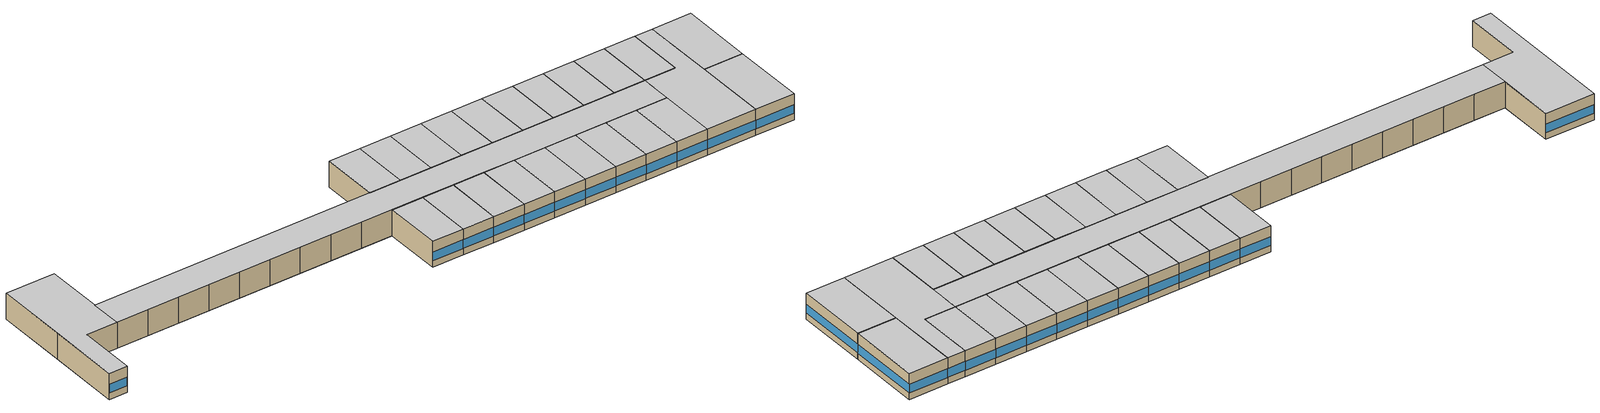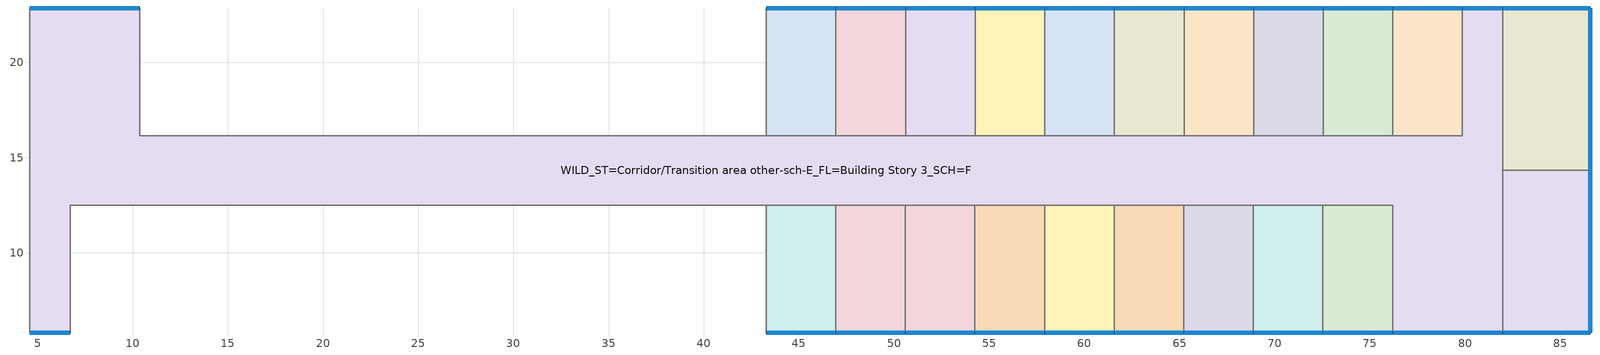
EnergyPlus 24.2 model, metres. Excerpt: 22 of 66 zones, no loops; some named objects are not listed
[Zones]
DU_BT=Space Function_ST=Guest room_FL=Building Story 3_SCHF 1
 floor adiabatic (BTAP-Int-Wall): 54.25,12.5 54.25,5.79 50.59,5.79 50.59,12.5 z7.01
 wall outside (BTAP-Ext-Wall-Mass:U-0.29): 50.59,5.79 54.25,5.79 z7.01:10.06
 wall to DU_BT=Space Function_ST=Guest room_FL=Building Story 3_SCHF 4 (BTAP-Int-Wall): 54.25,5.79 54.25,12.5 z7.01:10.06
 wall to WILD_ST=Corridor/Transition area other-sch-E_FL=Building Story 3_SCH=F (BTAP-Int-Wall): 54.25,12.5 50.59,12.5 z7.01:10.06
 wall to DU_BT=Space Function_ST=Guest room_FL=Building Story 3_SCHF 8 (BTAP-Int-Wall): 50.59,12.5 50.59,5.79 z7.01:10.06
 window (BTAP-Ext-FixedWindow:U=0.280 SHGC=0.600): 50.62,5.79 54.22,5.79 z7.77:8.8
 ceiling adiabatic (BTAP-Int-Wall): 54.25,5.79 54.25,12.5 50.59,12.5 50.59,5.79 z10.06
DU_BT=Space Function_ST=Guest room_FL=Building Story 3_SCHF 11
 floor adiabatic (BTAP-Int-Wall): 86.56,14.33 86.56,5.79 81.99,5.79 81.99,14.33 z7.01
 wall outside (BTAP-Ext-Wall-Mass:U-0.29): 81.99,5.79 86.56,5.79 86.56,14.33 z7.01:10.06
 wall to DU_BT=Space Function_ST=Guest room_FL=Building Story 3_SCHF 17 (BTAP-Int-Wall): 86.56,14.33 81.99,14.33 z7.01:10.06
 wall to WILD_ST=Corridor/Transition area other-sch-E_FL=Building Story 3_SCH=F (BTAP-Int-Wall): 81.99,14.33 81.99,5.79 z7.01:10.06
 window (BTAP-Ext-FixedWindow:U=0.280 SHGC=0.600): 86.56,5.82 86.56,14.3 z7.77:8.79; 82.02,5.79 86.54,5.79 z7.77:8.8
 ceiling adiabatic (BTAP-Int-Wall): 86.56,5.79 86.56,14.33 81.99,14.33 81.99,5.79 z10.06
DU_BT=Space Function_ST=Guest room_FL=Building Story 3_SCHF 14
 floor adiabatic (BTAP-Int-Wall): 61.56,12.5 61.56,5.79 57.9,5.79 57.9,12.5 z7.01
 wall outside (BTAP-Ext-Wall-Mass:U-0.29): 57.9,5.79 61.56,5.79 z7.01:10.06
 wall to DU_BT=Space Function_ST=Guest room_FL=Building Story 3_SCHF 20 (BTAP-Int-Wall): 61.56,5.79 61.56,12.5 z7.01:10.06
 wall to WILD_ST=Corridor/Transition area other-sch-E_FL=Building Story 3_SCH=F (BTAP-Int-Wall): 61.56,12.5 57.9,12.5 z7.01:10.06
 wall to DU_BT=Space Function_ST=Guest room_FL=Building Story 3_SCHF 4 (BTAP-Int-Wall): 57.9,12.5 57.9,5.79 z7.01:10.06
 window (BTAP-Ext-FixedWindow:U=0.280 SHGC=0.600): 57.93,5.79 61.54,5.79 z7.77:8.8
 ceiling adiabatic (BTAP-Int-Wall): 61.56,5.79 61.56,12.5 57.9,12.5 57.9,5.79 z10.06
DU_BT=Space Function_ST=Guest room_FL=Building Story 3_SCHF 16
 floor adiabatic (BTAP-Int-Wall): 72.53,12.5 72.53,5.79 68.88,5.79 68.88,12.5 z7.01
 wall outside (BTAP-Ext-Wall-Mass:U-0.29): 68.88,5.79 72.53,5.79 z7.01:10.06
 wall to DU_BT=Space Function_ST=Guest room_FL=Building Story 3_SCHF 6 (BTAP-Int-Wall): 72.53,5.79 72.53,12.5 z7.01:10.06
 wall to WILD_ST=Corridor/Transition area other-sch-E_FL=Building Story 3_SCH=F (BTAP-Int-Wall): 72.53,12.5 68.88,12.5 z7.01:10.06
 wall to DU_BT=Space Function_ST=Guest room_FL=Building Story 3_SCHF 23 (BTAP-Int-Wall): 68.88,12.5 68.88,5.79 z7.01:10.06
 window (BTAP-Ext-FixedWindow:U=0.280 SHGC=0.600): 68.9,5.79 72.51,5.79 z7.77:8.8
 ceiling adiabatic (BTAP-Int-Wall): 72.53,5.79 72.53,12.5 68.88,12.5 68.88,5.79 z10.06
DU_BT=Space Function_ST=Guest room_FL=Building Story 3_SCHF 17
 floor adiabatic (BTAP-Int-Wall): 86.56,22.86 86.56,14.33 81.99,14.33 81.99,22.86 z7.01
 wall outside (BTAP-Ext-Wall-Mass:U-0.29): 86.56,14.33 86.56,22.86 81.99,22.86 z7.01:10.06
 wall to WILD_ST=Corridor/Transition area other-sch-E_FL=Building Story 3_SCH=F (BTAP-Int-Wall): 81.99,22.86 81.99,14.33 z7.01:10.06
 window (BTAP-Ext-FixedWindow:U=0.280 SHGC=0.600): 86.56,14.35 86.56,22.83 z7.77:8.79; 86.54,22.86 82.02,22.86 z7.77:8.8
 ceiling adiabatic (BTAP-Int-Wall): 86.56,14.33 86.56,22.86 81.99,22.86 81.99,14.33 z10.06
DU_BT=Space Function_ST=Guest room_FL=Building Story 3_SCHF 20
 floor adiabatic (BTAP-Int-Wall): 65.22,12.5 65.22,5.79 61.56,5.79 61.56,12.5 z7.01
 wall outside (BTAP-Ext-Wall-Mass:U-0.29): 61.56,5.79 65.22,5.79 z7.01:10.06
 wall to DU_BT=Space Function_ST=Guest room_FL=Building Story 3_SCHF 23 (BTAP-Int-Wall): 65.22,5.79 65.22,12.5 z7.01:10.06
 wall to WILD_ST=Corridor/Transition area other-sch-E_FL=Building Story 3_SCH=F (BTAP-Int-Wall): 65.22,12.5 61.56,12.5 z7.01:10.06
 window (BTAP-Ext-FixedWindow:U=0.280 SHGC=0.600): 61.59,5.79 65.19,5.79 z7.77:8.8
 ceiling adiabatic (BTAP-Int-Wall): 65.22,5.79 65.22,12.5 61.56,12.5 61.56,5.79 z10.06
DU_BT=Space Function_ST=Guest room_FL=Building Story 3_SCHF 23
 floor adiabatic (BTAP-Int-Wall): 68.88,12.5 68.88,5.79 65.22,5.79 65.22,12.5 z7.01
 wall outside (BTAP-Ext-Wall-Mass:U-0.29): 65.22,5.79 68.88,5.79 z7.01:10.06
 wall to WILD_ST=Corridor/Transition area other-sch-E_FL=Building Story 3_SCH=F (BTAP-Int-Wall): 68.88,12.5 65.22,12.5 z7.01:10.06
 window (BTAP-Ext-FixedWindow:U=0.280 SHGC=0.600): 65.24,5.79 68.85,5.79 z7.77:8.8
 ceiling adiabatic (BTAP-Int-Wall): 68.88,5.79 68.88,12.5 65.22,12.5 65.22,5.79 z10.06
DU_BT=Space Function_ST=Guest room_FL=Building Story 3_SCHF 24
 floor adiabatic (BTAP-Int-Wall): 68.89,22.86 68.89,16.15 65.23,16.15 65.23,22.86 z7.01
 wall outside (BTAP-Ext-Wall-Mass:U-0.29): 68.89,22.86 65.23,22.86 z7.01:10.06
 wall to DU_BT=Space Function_ST=Guest room_FL=Building Story 3_SCHF 40 (BTAP-Int-Wall): 68.89,16.15 68.89,22.86 z7.01:10.06
 wall to WILD_ST=Corridor/Transition area other-sch-E_FL=Building Story 3_SCH=F (BTAP-Int-Wall): 65.23,16.15 68.89,16.15 z7.01:10.06
 wall to DU_BT=Space Function_ST=Guest room_FL=Building Story 3_SCHF 39 (BTAP-Int-Wall): 65.23,22.86 65.23,16.15 z7.01:10.06
 window (BTAP-Ext-FixedWindow:U=0.280 SHGC=0.600): 68.87,22.86 65.26,22.86 z7.77:8.8
 ceiling adiabatic (BTAP-Int-Wall): 68.89,16.15 68.89,22.86 65.23,22.86 65.23,16.15 z10.06
DU_BT=Space Function_ST=Guest room_FL=Building Story 3_SCHF 30
 floor adiabatic (BTAP-Int-Wall): 76.2,22.86 76.2,16.15 72.55,16.15 72.55,22.86 z7.01
 wall outside (BTAP-Ext-Wall-Mass:U-0.29): 76.2,22.86 72.55,22.86 z7.01:10.06
 wall to DU_BT=Space Function_ST=Guest room_FL=Building Story 3_SCHF 41 (BTAP-Int-Wall): 76.2,16.15 76.2,22.86 z7.01:10.06
 wall to WILD_ST=Corridor/Transition area other-sch-E_FL=Building Story 3_SCH=F (BTAP-Int-Wall): 72.55,16.15 76.2,16.15 z7.01:10.06
 wall to DU_BT=Space Function_ST=Guest room_FL=Building Story 3_SCHF 40 (BTAP-Int-Wall): 72.55,22.86 72.55,16.15 z7.01:10.06
 window (BTAP-Ext-FixedWindow:U=0.280 SHGC=0.600): 76.17,22.86 72.57,22.86 z7.77:8.8
 ceiling adiabatic (BTAP-Int-Wall): 76.2,16.15 76.2,22.86 72.55,22.86 72.55,16.15 z10.06
DU_BT=Space Function_ST=Guest room_FL=Building Story 3_SCHF 32
 floor adiabatic (BTAP-Int-Wall): 46.94,22.86 46.94,16.15 43.28,16.15 43.28,22.86 z7.01
 wall outside (BTAP-Ext-Wall-Mass:U-0.29): 46.94,22.86 43.28,22.86 z7.01:10.06
 wall to DU_BT=Space Function_ST=Guest room_FL=Building Story 3_SCHF 33 (BTAP-Int-Wall): 46.94,16.15 46.94,22.86 z7.01:10.06
 wall to WILD_ST=Corridor/Transition area other-sch-E_FL=Building Story 3_SCH=F (BTAP-Int-Wall): 43.28,16.15 46.94,16.15 z7.01:10.06
 wall to DU_BT=Space Function_ST=Guest room_FL=Building Story 3_SCHF 31 (BTAP-Int-Wall): 43.28,22.86 43.28,16.15 z7.01:10.06
 window (BTAP-Ext-FixedWindow:U=0.280 SHGC=0.600): 46.92,22.86 43.31,22.86 z7.77:8.8
 ceiling adiabatic (BTAP-Int-Wall): 46.94,16.15 46.94,22.86 43.28,22.86 43.28,16.15 z10.06
DU_BT=Space Function_ST=Guest room_FL=Building Story 3_SCHF 33
 floor adiabatic (BTAP-Int-Wall): 50.6,22.86 50.6,16.15 46.94,16.15 46.94,22.86 z7.01
 wall outside (BTAP-Ext-Wall-Mass:U-0.29): 50.6,22.86 46.94,22.86 z7.01:10.06
 wall to DU_BT=Space Function_ST=Guest room_FL=Building Story 3_SCHF 35 (BTAP-Int-Wall): 50.6,16.15 50.6,22.86 z7.01:10.06
 wall to WILD_ST=Corridor/Transition area other-sch-E_FL=Building Story 3_SCH=F (BTAP-Int-Wall): 46.94,16.15 50.6,16.15 z7.01:10.06
 window (BTAP-Ext-FixedWindow:U=0.280 SHGC=0.600): 50.58,22.86 46.97,22.86 z7.77:8.8
 ceiling adiabatic (BTAP-Int-Wall): 50.6,16.15 50.6,22.86 46.94,22.86 46.94,16.15 z10.06
DU_BT=Space Function_ST=Guest room_FL=Building Story 3_SCHF 35
 floor adiabatic (BTAP-Int-Wall): 54.26,22.86 54.26,16.15 50.6,16.15 50.6,22.86 z7.01
 wall outside (BTAP-Ext-Wall-Mass:U-0.29): 54.26,22.86 50.6,22.86 z7.01:10.06
 wall to DU_BT=Space Function_ST=Guest room_FL=Building Story 3_SCHF 37 (BTAP-Int-Wall): 54.26,16.15 54.26,22.86 z7.01:10.06
 wall to WILD_ST=Corridor/Transition area other-sch-E_FL=Building Story 3_SCH=F (BTAP-Int-Wall): 50.6,16.15 54.26,16.15 z7.01:10.06
 window (BTAP-Ext-FixedWindow:U=0.280 SHGC=0.600): 54.23,22.86 50.63,22.86 z7.77:8.8
 ceiling adiabatic (BTAP-Int-Wall): 54.26,16.15 54.26,22.86 50.6,22.86 50.6,16.15 z10.06
DU_BT=Space Function_ST=Guest room_FL=Building Story 3_SCHF 37
 floor adiabatic (BTAP-Int-Wall): 57.92,22.86 57.92,16.15 54.26,16.15 54.26,22.86 z7.01
 wall outside (BTAP-Ext-Wall-Mass:U-0.29): 57.92,22.86 54.26,22.86 z7.01:10.06
 wall to DU_BT=Space Function_ST=Guest room_FL=Building Story 3_SCHF 7 (BTAP-Int-Wall): 57.92,16.15 57.92,22.86 z7.01:10.06
 wall to WILD_ST=Corridor/Transition area other-sch-E_FL=Building Story 3_SCH=F (BTAP-Int-Wall): 54.26,16.15 57.92,16.15 z7.01:10.06
 window (BTAP-Ext-FixedWindow:U=0.280 SHGC=0.600): 57.89,22.86 54.28,22.86 z7.77:8.8
 ceiling adiabatic (BTAP-Int-Wall): 57.92,16.15 57.92,22.86 54.26,22.86 54.26,16.15 z10.06
DU_BT=Space Function_ST=Guest room_FL=Building Story 3_SCHF 38
 floor adiabatic (BTAP-Int-Wall): 46.93,12.5 46.93,5.79 43.28,5.79 43.28,12.5 z7.01
 wall outside (BTAP-Ext-Wall-Mass:U-0.29): 43.28,5.79 46.93,5.79 z7.01:10.06
 wall to DU_BT=Space Function_ST=Guest room_FL=Building Story 3_SCHF 8 (BTAP-Int-Wall): 46.93,5.79 46.93,12.5 z7.01:10.06
 wall to WILD_ST=Corridor/Transition area other-sch-E_FL=Building Story 3_SCH=F (BTAP-Int-Wall): 46.93,12.5 43.28,12.5 z7.01:10.06
 wall to DU_BT=Space Function_ST=Guest room_FL=Building Story 3_SCHF 18 (BTAP-Int-Wall): 43.28,12.5 43.28,5.79 z7.01:10.06
 window (BTAP-Ext-FixedWindow:U=0.280 SHGC=0.600): 43.3,5.79 46.91,5.79 z7.77:8.8
 ceiling adiabatic (BTAP-Int-Wall): 46.93,5.79 46.93,12.5 43.28,12.5 43.28,5.79 z10.06
DU_BT=Space Function_ST=Guest room_FL=Building Story 3_SCHF 39
 floor adiabatic (BTAP-Int-Wall): 65.23,22.86 65.23,16.15 61.58,16.15 61.58,22.86 z7.01
 wall outside (BTAP-Ext-Wall-Mass:U-0.29): 65.23,22.86 61.58,22.86 z7.01:10.06
 wall to WILD_ST=Corridor/Transition area other-sch-E_FL=Building Story 3_SCH=F (BTAP-Int-Wall): 61.58,16.15 65.23,16.15 z7.01:10.06
 wall to DU_BT=Space Function_ST=Guest room_FL=Building Story 3_SCHF 7 (BTAP-Int-Wall): 61.58,22.86 61.58,16.15 z7.01:10.06
 window (BTAP-Ext-FixedWindow:U=0.280 SHGC=0.600): 65.21,22.86 61.6,22.86 z7.77:8.8
 ceiling adiabatic (BTAP-Int-Wall): 65.23,16.15 65.23,22.86 61.58,22.86 61.58,16.15 z10.06
DU_BT=Space Function_ST=Guest room_FL=Building Story 3_SCHF 4
 floor adiabatic (BTAP-Int-Wall): 57.9,12.5 57.9,5.79 54.25,5.79 54.25,12.5 z7.01
 wall outside (BTAP-Ext-Wall-Mass:U-0.29): 54.25,5.79 57.9,5.79 z7.01:10.06
 wall to WILD_ST=Corridor/Transition area other-sch-E_FL=Building Story 3_SCH=F (BTAP-Int-Wall): 57.9,12.5 54.25,12.5 z7.01:10.06
 window (BTAP-Ext-FixedWindow:U=0.280 SHGC=0.600): 54.27,5.79 57.88,5.79 z7.77:8.8
 ceiling adiabatic (BTAP-Int-Wall): 57.9,5.79 57.9,12.5 54.25,12.5 54.25,5.79 z10.06
DU_BT=Space Function_ST=Guest room_FL=Building Story 3_SCHF 40
 floor adiabatic (BTAP-Int-Wall): 72.55,22.86 72.55,16.15 68.89,16.15 68.89,22.86 z7.01
 wall outside (BTAP-Ext-Wall-Mass:U-0.29): 72.55,22.86 68.89,22.86 z7.01:10.06
 wall to WILD_ST=Corridor/Transition area other-sch-E_FL=Building Story 3_SCH=F (BTAP-Int-Wall): 68.89,16.15 72.55,16.15 z7.01:10.06
 window (BTAP-Ext-FixedWindow:U=0.280 SHGC=0.600): 72.52,22.86 68.92,22.86 z7.77:8.8
 ceiling adiabatic (BTAP-Int-Wall): 72.55,16.15 72.55,22.86 68.89,22.86 68.89,16.15 z10.06
DU_BT=Space Function_ST=Guest room_FL=Building Story 3_SCHF 41
 floor adiabatic (BTAP-Int-Wall): 79.86,22.86 79.86,16.15 76.2,16.15 76.2,22.86 z7.01
 wall outside (BTAP-Ext-Wall-Mass:U-0.29): 79.86,22.86 76.2,22.86 z7.01:10.06
 wall to WILD_ST=Corridor/Transition area other-sch-E_FL=Building Story 3_SCH=F (BTAP-Int-Wall): 76.2,16.15 79.86,16.15 79.86,22.86 z7.01:10.06
 window (BTAP-Ext-FixedWindow:U=0.280 SHGC=0.600): 79.83,22.86 76.23,22.86 z7.77:8.8
 ceiling adiabatic (BTAP-Int-Wall): 79.86,16.15 79.86,22.86 76.2,22.86 76.2,16.15 z10.06
DU_BT=Space Function_ST=Guest room_FL=Building Story 3_SCHF 6
 floor adiabatic (BTAP-Int-Wall): 76.2,12.5 76.2,5.79 72.53,5.79 72.53,12.5 z7.01
 wall outside (BTAP-Ext-Wall-Mass:U-0.29): 72.53,5.79 76.2,5.79 z7.01:10.06
 wall to WILD_ST=Corridor/Transition area other-sch-E_FL=Building Story 3_SCH=F (BTAP-Int-Wall): 76.2,5.79 76.2,12.5 72.53,12.5 z7.01:10.06
 window (BTAP-Ext-FixedWindow:U=0.280 SHGC=0.600): 72.56,5.79 76.17,5.79 z7.77:8.8
 ceiling adiabatic (BTAP-Int-Wall): 76.2,5.79 76.2,12.5 72.53,12.5 72.53,5.79 z10.06
DU_BT=Space Function_ST=Guest room_FL=Building Story 3_SCHF 7
 floor adiabatic (BTAP-Int-Wall): 61.58,22.86 61.58,16.15 57.92,16.15 57.92,22.86 z7.01
 wall outside (BTAP-Ext-Wall-Mass:U-0.29): 61.58,22.86 57.92,22.86 z7.01:10.06
 wall to WILD_ST=Corridor/Transition area other-sch-E_FL=Building Story 3_SCH=F (BTAP-Int-Wall): 57.92,16.15 61.58,16.15 z7.01:10.06
 window (BTAP-Ext-FixedWindow:U=0.280 SHGC=0.600): 61.55,22.86 57.94,22.86 z7.77:8.8
 ceiling adiabatic (BTAP-Int-Wall): 61.58,16.15 61.58,22.86 57.92,22.86 57.92,16.15 z10.06
DU_BT=Space Function_ST=Guest room_FL=Building Story 3_SCHF 8
 floor adiabatic (BTAP-Int-Wall): 50.59,12.5 50.59,5.79 46.93,5.79 46.93,12.5 z7.01
 wall outside (BTAP-Ext-Wall-Mass:U-0.29): 46.93,5.79 50.59,5.79 z7.01:10.06
 wall to WILD_ST=Corridor/Transition area other-sch-E_FL=Building Story 3_SCH=F (BTAP-Int-Wall): 50.59,12.5 46.93,12.5 z7.01:10.06
 window (BTAP-Ext-FixedWindow:U=0.280 SHGC=0.600): 46.96,5.79 50.56,5.79 z7.77:8.8
 ceiling adiabatic (BTAP-Int-Wall): 50.59,5.79 50.59,12.5 46.93,12.5 46.93,5.79 z10.06
WILD_ST=Corridor/Transition area other-sch-E_FL=Building Story 3_SCH=F
 floor adiabatic (BTAP-Int-Wall): 10.36,22.86 10.36,12.5 6.71,12.5 6.71,5.79 4.57,5.79 4.57,22.86 z7.01; 76.2,16.15 76.2,12.5 10.36,12.5 10.36,16.15 z7.01; 81.99,22.86 81.99,5.79 76.2,5.79 76.2,16.15 79.86,16.15 79.86,22.86 z7.01
 wall outside (BTAP-Ext-Wall-Mass:U-0.29): 10.36,22.86 4.57,22.86 / 4.57,5.79 6.71,5.79 / 81.99,22.86 79.86,22.86 / 76.2,5.79 81.99,5.79 z7.01:10.06
 wall to DU_BT=Space Function_ST=Guest room_FL=Building Story 3_SCHF 29 (BTAP-Int-Wall): 39.63,16.15 35.97,16.15 z7.01:10.06
 wall to DU_BT=Space Function_ST=Guest room_FL=Building Story 3_SCHF (BTAP-Int-Wall): 32.3,12.5 35.96,12.5 z7.01:10.06
 wall to DU_BT=Space Function_ST=Guest room_FL=Building Story 3_SCHF 31 (BTAP-Int-Wall): 43.28,16.15 39.63,16.15 z7.01:10.06
 wall to DU_BT=Space Function_ST=Guest room_FL=Building Story 3_SCHF 15 (BTAP-Int-Wall): 35.96,12.5 39.62,12.5 z7.01:10.06
 wall to DU_BT=Space Function_ST=Guest room_FL=Building Story 3_SCHF 18 (BTAP-Int-Wall): 39.62,12.5 43.28,12.5 z7.01:10.06
 wall to DU_BT=Space Function_ST=Guest room_FL=Building Story 3_SCHF 34 (BTAP-Int-Wall): 14.02,16.15 10.36,16.15 10.36,22.86 z7.01:10.06
 wall to DU_BT=Space Function_ST=Guest room_FL=Building Story 3_SCHF 2 (BTAP-Int-Wall): 6.71,5.79 6.71,12.5 10.36,12.5 z7.01:10.06
 wall to DU_BT=Space Function_ST=Guest room_FL=Building Story 3_SCHF 12 (BTAP-Int-Wall): 4.57,14.33 4.57,5.79 z7.01:10.06
 wall to DU_BT=Space Function_ST=Guest room_FL=Building Story 3_SCHF 21 (BTAP-Int-Wall): 17.68,16.15 14.02,16.15 z7.01:10.06
 wall to DU_BT=Space Function_ST=Guest room_FL=Building Story 3_SCHF 28 (BTAP-Int-Wall): 10.36,12.5 14.02,12.5 z7.01:10.06
 wall to DU_BT=Space Function_ST=Guest room_FL=Building Story 3_SCHF 3 (BTAP-Int-Wall): 4.57,22.86 4.57,14.33 z7.01:10.06
 wall to DU_BT=Space Function_ST=Guest room_FL=Building Story 3_SCHF 22 (BTAP-Int-Wall): 21.34,16.15 17.68,16.15 z7.01:10.06
 wall to DU_BT=Space Function_ST=Guest room_FL=Building Story 3_SCHF 9 (BTAP-Int-Wall): 14.02,12.5 17.68,12.5 z7.01:10.06
 wall to DU_BT=Space Function_ST=Guest room_FL=Building Story 3_SCHF 25 (BTAP-Int-Wall): 25,16.15 21.34,16.15 z7.01:10.06
 wall to DU_BT=Space Function_ST=Guest room_FL=Building Story 3_SCHF 36 (BTAP-Int-Wall): 17.68,12.5 21.33,12.5 z7.01:10.06
 wall to DU_BT=Space Function_ST=Guest room_FL=Building Story 3_SCHF 26 (BTAP-Int-Wall): 28.65,16.15 25,16.15 z7.01:10.06
 wall to DU_BT=Space Function_ST=Guest room_FL=Building Story 3_SCHF 10 (BTAP-Int-Wall): 21.33,12.5 24.99,12.5 z7.01:10.06
 wall to DU_BT=Space Function_ST=Guest room_FL=Building Story 3_SCHF 27 (BTAP-Int-Wall): 32.31,16.15 28.65,16.15 z7.01:10.06
 wall to DU_BT=Space Function_ST=Guest room_FL=Building Story 3_SCHF 5 (BTAP-Int-Wall): 24.99,12.5 28.65,12.5 z7.01:10.06
 wall to DU_BT=Space Function_ST=Guest room_FL=Building Story 3_SCHF 19 (BTAP-Int-Wall): 35.97,16.15 32.31,16.15 z7.01:10.06
 wall to DU_BT=Space Function_ST=Guest room_FL=Building Story 3_SCHF 13 (BTAP-Int-Wall): 28.65,12.5 32.3,12.5 z7.01:10.06
 window (BTAP-Ext-FixedWindow:U=0.280 SHGC=0.600): 10.34,22.86 4.6,22.86 / 76.23,5.79 81.97,5.79 z7.77:8.79; 4.6,5.79 6.68,5.79 / 81.97,22.86 79.88,22.86 z7.77:8.81
 ceiling adiabatic (BTAP-Int-Wall): 6.71,5.79 6.71,12.5 10.36,12.5 10.36,22.86 4.57,22.86 4.57,5.79 z10.06; 76.2,12.5 76.2,16.15 10.36,16.15 10.36,12.5 z10.06; 81.99,5.79 81.99,22.86 79.86,22.86 79.86,16.15 76.2,16.15 76.2,5.79 z10.06
[Building]
LargeHotel: North Axis {deg}=0; Terrain=City; Loads Convergence Tolerance Value {W}=0.04; Temperature Convergence Tolerance Value {deltaC}=0.2; Solar Distribution=FullInteriorAndExterior; Maximum Number of Warmup Days=25; Minimum Number of Warmup Days=6
[Site:Location]
Calgary Intl AP_AB_CAN: Latitude {deg}=51.114; Longitude {deg}=-114.02; Time Zone {hr}=-7; Elevation {m}=1084.1
[Site:GroundTemperature:BuildingSurface]
19.527, 19.502, 19.536, 19.598, 20.002, 21.64, 22.225, 22.375, 21.449, 20.121, 19.802, 19.633
[Site:GroundTemperature:Deep]
1.8, 0, -0.3, 0.2, 2.8, 5.6, 8.1, 9.9, 10.3, 9.3, 7.1, 4.4
[Site:GroundTemperature:FCfactorMethod]
January Ground Temperature {C}=5.5; February Ground Temperature {C}=-2; March Ground Temperature {C}=-4.4; April Ground Temperature {C}=-6.3; May Ground Temperature {C}=-6.3; June Ground Temperature {C}=-0.3; July Ground Temperature {C}=4.7; August Ground Temperature {C}=10.2; September Ground Temperature {C}=13.8; October Ground Temperature {C}=17; November Ground Temperature {C}=16.6; December Ground Temperature {C}=11.5
[Site:GroundTemperature:Shallow]
-4.6, -5.5, -3.9, -1.2, 5.6, 10.9, 14.5, 15.6, 13.7, 9.6, 4.1, -1
[Site:WaterMainsTemperature]
Calculation Method=Correlation; Annual Average Outdoor Air Temperature {C}=5; Maximum Difference In Monthly Average Outdoor Air Temperatures {deltaC}=23.3
[SizingPeriod:DesignDay] Day of Month=21; Dry-Bulb Temperature Range Modifier Type=DefaultMultipliers; Humidity Condition Type=Wetbulb; Barometric Pressure {Pa}=88961; Rain Indicator=No; Snow Indicator=No; Daylight Saving Time Indicator=No; Begin Environment Reset Mode=FullResetAtBeginEnvironment
Name | Month | Day Type | Maximum Dry-Bulb Temperature {C} | Daily Dry-Bulb Temperature Range {deltaC} | Wetbulb or DewPoint at Maximum Dry-Bulb {C} | Wind Speed {m/s} | Wind Direction {deg} | Solar Model Indicator | ASHRAE Clear Sky Optical Depth for Beam Irradiance (taub) | ASHRAE Clear Sky Optical Depth for Diffuse Irradiance (taud) | Sky Clearness
Calgary Intl AP Ann Clg .4% Condns DB=>MWB | 7 | SummerDesignDay | 28.5 | 12.1 | 16.1 | 4.5 | 160 | ASHRAETau | 0.339 | 2.421
Calgary Intl AP Ann Clg .4% Condns WB=>MDB | 7 | SummerDesignDay | 25.3 | 12.1 | 17.8 | 4.5 | 160 | ASHRAETau | 0.339 | 2.421
Calgary Intl AP Ann Htg 99.6% Condns DB | 1 | WinterDesignDay | -28.5 | 0 | -28.5 | 2.9 | 200 | ASHRAEClearSky |  |  | 0
[Material] Thermal Absorptance=0.9
Name | Roughness | Thickness {m} | Conductivity {W/m-K} | Density {kg/m3} | Specific Heat {J/kg-K} | Solar Absorptance | Visible Absorptance
1/2IN Gypsum 1 | Smooth | 0.0127 | 0.16 | 784.9 | 830 | 0.4 | 0.4
1IN Stucco 1 | Smooth | 0.0253 | 0.6918 | 1858 | 837 | 0.7 | 0.92
8IN CONCRETE HW RefBldg 1 | Rough | 0.2032 | 1.311 | 2240 | 836.8 | 0.7 | 0.7
G01 13mm gypsum board 1 | Smooth | 0.0127 | 0.16 | 800 | 1090 | 0.7 | 0.5
[Material:NoMass]
Typical Insulation 2: Roughness=Smooth; Thermal Resistance {m2-K/W}=3.17733; Thermal Absorptance=0.9; Solar Absorptance=0.7; Visible Absorptance=0.7
[WindowMaterial:SimpleGlazingSystem]
SimpleGlazing:U=0.280 SHGC=0.600: U-Factor {W/m2-K}=2.8; Solar Heat Gain Coefficient=0.6; Visible Transmittance=0.21
[Construction]
BTAP-Ext-FixedWindow:U=0.280 SHGC=0.600: SimpleGlazing:U=0.280 SHGC=0.600
BTAP-Ext-Wall-Mass:U-0.29: 1IN Stucco 1, 8IN CONCRETE HW RefBldg 1, Typical Insulation 2, 1/2IN Gypsum 1
BTAP-Int-Wall: G01 13mm gypsum board 1, G01 13mm gypsum board 1
[Zone] Multiplier=4; Part of Total Floor Area=Yes
DU_BT=Space Function_ST=Guest room_FL=Building Story 3_SCHF 1; DU_BT=Space Function_ST=Guest room_FL=Building Story 3_SCHF 11; DU_BT=Space Function_ST=Guest room_FL=Building Story 3_SCHF 14; DU_BT=Space Function_ST=Guest room_FL=Building Story 3_SCHF 16; DU_BT=Space Function_ST=Guest room_FL=Building Story 3_SCHF 17; DU_BT=Space Function_ST=Guest room_FL=Building Story 3_SCHF 20; DU_BT=Space Function_ST=Guest room_FL=Building Story 3_SCHF 23; DU_BT=Space Function_ST=Guest room_FL=Building Story 3_SCHF 24; DU_BT=Space Function_ST=Guest room_FL=Building Story 3_SCHF 30; DU_BT=Space Function_ST=Guest room_FL=Building Story 3_SCHF 32; DU_BT=Space Function_ST=Guest room_FL=Building Story 3_SCHF 33; DU_BT=Space Function_ST=Guest room_FL=Building Story 3_SCHF 35; DU_BT=Space Function_ST=Guest room_FL=Building Story 3_SCHF 37; DU_BT=Space Function_ST=Guest room_FL=Building Story 3_SCHF 38; DU_BT=Space Function_ST=Guest room_FL=Building Story 3_SCHF 39; DU_BT=Space Function_ST=Guest room_FL=Building Story 3_SCHF 4; DU_BT=Space Function_ST=Guest room_FL=Building Story 3_SCHF 40; DU_BT=Space Function_ST=Guest room_FL=Building Story 3_SCHF 41; DU_BT=Space Function_ST=Guest room_FL=Building Story 3_SCHF 6; DU_BT=Space Function_ST=Guest room_FL=Building Story 3_SCHF 7; DU_BT=Space Function_ST=Guest room_FL=Building Story 3_SCHF 8; WILD_ST=Corridor/Transition area other-sch-E_FL=Building Story 3_SCH=F
[Space]
Name | Zone | Volume {m3} | Space Type
Room_3_12_Flr_3 | DU_BT=Space Function_ST=Guest room_FL=Building Story 3_SCHF 1 | 74.7487 | Space Function Guest room
Room_5_Flr_3 | DU_BT=Space Function_ST=Guest room_FL=Building Story 3_SCHF 11 | 118.939 | Space Function Guest room
Room_3_14_Flr_3 | DU_BT=Space Function_ST=Guest room_FL=Building Story 3_SCHF 14 | 74.7487 | Space Function Guest room
Room_3_17_Flr_3 | DU_BT=Space Function_ST=Guest room_FL=Building Story 3_SCHF 16 | 74.7487 | Space Function Guest room
Room_6_Flr_3 | DU_BT=Space Function_ST=Guest room_FL=Building Story 3_SCHF 17 | 118.925 | Space Function Guest room
Room_3_15_Flr_3 | DU_BT=Space Function_ST=Guest room_FL=Building Story 3_SCHF 20 | 74.7487 | Space Function Guest room
Room_3_16_Flr_3 | DU_BT=Space Function_ST=Guest room_FL=Building Story 3_SCHF 23 | 74.7487 | Space Function Guest room
Room_4_16_Flr_3 | DU_BT=Space Function_ST=Guest room_FL=Building Story 3_SCHF 24 | 74.7691 | Space Function Guest room
Room_4_18_Flr_3 | DU_BT=Space Function_ST=Guest room_FL=Building Story 3_SCHF 30 | 74.626 | Space Function Guest room
Room_4_10_Flr_3 | DU_BT=Space Function_ST=Guest room_FL=Building Story 3_SCHF 32 | 74.7691 | Space Function Guest room
Room_4_11_Flr_3 | DU_BT=Space Function_ST=Guest room_FL=Building Story 3_SCHF 33 | 74.7691 | Space Function Guest room
Room_4_12_Flr_3 | DU_BT=Space Function_ST=Guest room_FL=Building Story 3_SCHF 35 | 74.7691 | Space Function Guest room
Room_4_13_Flr_3 | DU_BT=Space Function_ST=Guest room_FL=Building Story 3_SCHF 37 | 74.7691 | Space Function Guest room
Room_3_10_Flr_3 | DU_BT=Space Function_ST=Guest room_FL=Building Story 3_SCHF 38 | 74.7487 | Space Function Guest room
Room_4_15_Flr_3 | DU_BT=Space Function_ST=Guest room_FL=Building Story 3_SCHF 39 | 74.7691 | Space Function Guest room
Room_3_13_Flr_3 | DU_BT=Space Function_ST=Guest room_FL=Building Story 3_SCHF 4 | 74.7487 | Space Function Guest room
Room_4_17_Flr_3 | DU_BT=Space Function_ST=Guest room_FL=Building Story 3_SCHF 40 | 74.7691 | Space Function Guest room
Room_4_19_Flr_3 | DU_BT=Space Function_ST=Guest room_FL=Building Story 3_SCHF 41 | 74.7691 | Space Function Guest room
Room_3_18_Flr_3 | DU_BT=Space Function_ST=Guest room_FL=Building Story 3_SCHF 6 | 74.9735 | Space Function Guest room
Room_4_14_Flr_3 | DU_BT=Space Function_ST=Guest room_FL=Building Story 3_SCHF 7 | 74.7691 | Space Function Guest room
Room_3_11_Flr_3 | DU_BT=Space Function_ST=Guest room_FL=Building Story 3_SCHF 8 | 74.7487 | Space Function Guest room
Corridor_Flr_3 | WILD_ST=Corridor/Transition area other-sch-E_FL=Building Story 3_SCH=F | 1186.91 | Space Function Corridor/Transition area other-sch-F
[SpaceList]
Space Function Guest room: Room_3_15_Flr_3, Room_4_6_Flr_3, Room_3_9_Flr_6, Room_4_2_Flr_3, Room_4_7_Flr_3, Room_3_9_Flr_3, Room_3_18_Flr_3, Room_3_5_Flr_3, Room_4_14_Flr_3, Room_4_5_Flr_3, Room_4_4_Flr_3, Room_3_3_Flr_6, Room_4_3_Flr_3, Room_3_16_Flr_3, Room_4_16_Flr_3, Room_4_17_Flr_3, Room_2_Flr_6, Room_4_9_Flr_3, Room_3_7_Flr_6, Room_3_6_Flr_6, Room_3_2_Flr_6, Room_3_17_Flr_3, Room_3_8_Flr_3, Room_3_4_Flr_6, Room_4_10_Flr_3, Room_3_8_Flr_6, Room_4_11_Flr_3, Room_4_19_Flr_3, Room_3_14_Flr_3, Room_4_15_Flr_3, Room_3_10_Flr_3, Room_3_5_Flr_6, Room_3_6_Flr_3, Room_3_13_Flr_3, Room_3_12_Flr_3, Room_4_8_Flr_3, Room_4_18_Flr_3, Room_3_1_Flr_3, Room_3_11_Flr_3, Room_3_7_Flr_3, Room_4_13_Flr_3, Room_3_3_Flr_3, Room_3_0_Flr_3, Room_1_Flr_6, Room_3_2_Flr_3, Room_2_Flr_3, Room_3_1_Flr_6, Room_4_12_Flr_3, Room_4_1_Flr_3, Room_6_Flr_3, Room_5_Flr_3, Room_3_4_Flr_3, Room_1_Flr_3
Space Function Corridor/Transition area other-sch-F: Corridor_Flr_3, Corridor_Flr_6
[Lights] Schedule=NECB-F-Lighting; Design Level Calculation Method=Watts/Area; Watts per Floor Area {W/m2}=4.4; Fraction Radiant=0.5; Fraction Visible=0.2; Fraction Replaceable=1
Name | Zone or ZoneList or Space or SpaceList
Space Function Guest room Lights | Space Function Guest room
Space Function Corridor/Transition area other-sch-F Lights | Space Function Corridor/Transition area other-sch-F
[People] Number of People Schedule=NECB-F-Occupancy; Number of People Calculation Method=People/Area; Fraction Radiant=0.3; Activity Level Schedule=NECB-Activity; Work Efficiency Schedule=Work Efficiency Schedule; Clothing Insulation Schedule=Clothing Schedule; Air Velocity Schedule=Air Velocity Schedule
Name | Zone or ZoneList or Space or SpaceList | People per Floor Area {person/m2}
Space Function Guest room People | Space Function Guest room | 0.0400145
Space Function Corridor/Transition area other-sch-F People | Space Function Corridor/Transition area other-sch-F | 0.0100036
[ElectricEquipment]
Space Function Guest room Elec Equip: Zone or ZoneList or Space or SpaceList=Space Function Guest room; Schedule=NECB-F-Electric-Equipment; Design Level Calculation Method=Watts/Area; Watts per Floor Area {W/m2}=2.50091; Fraction Radiant=0.5
[ZoneInfiltration:DesignFlowRate] Design Flow Rate Calculation Method=Flow/ExteriorArea
Name | Zone or ZoneList or Space or SpaceList | Schedule | Flow Rate per Exterior Surface Area {m3/s-m2} | Constant Term Coefficient | Temperature Term Coefficient | Velocity Term Coefficient | Velocity Squared Term Coefficient
Room_3_12_Flr_3 Infiltration | Room_3_12_Flr_3 | Always On Discrete | 0.00323512 | 0 | 0 | 0.224 | 0
Room_5_Flr_3 Infiltration | Room_5_Flr_3 | Always On Discrete | 0.00323512 | 0 | 0 | 0.224 | 0
Room_3_14_Flr_3 Infiltration | Room_3_14_Flr_3 | Always On Discrete | 0.00323512 | 0 | 0 | 0.224 | 0
Room_3_17_Flr_3 Infiltration | Room_3_17_Flr_3 | Always On Discrete | 0.00323512 | 0 | 0 | 0.224 | 0
Room_6_Flr_3 Infiltration | Room_6_Flr_3 | Always On Discrete | 0.00323512 | 0 | 0 | 0.224 | 0
Room_3_15_Flr_3 Infiltration | Room_3_15_Flr_3 | Always On Discrete | 0.00323512 | 0 | 0 | 0.224 | 0
Room_3_16_Flr_3 Infiltration | Room_3_16_Flr_3 | Always On Discrete | 0.00323512 | 0 | 0 | 0.224 | 0
Room_4_16_Flr_3 Infiltration | Room_4_16_Flr_3 | Always On Discrete | 0.00323512 | 0 | 0 | 0.224 | 0
Room_4_18_Flr_3 Infiltration | Room_4_18_Flr_3 | Always On Discrete | 0.00323512 | 0 | 0 | 0.224 | 0
Room_4_10_Flr_3 Infiltration | Room_4_10_Flr_3 | Always On Discrete | 0.00323512 | 0 | 0 | 0.224 | 0
Room_4_11_Flr_3 Infiltration | Room_4_11_Flr_3 | Always On Discrete | 0.00323512 | 0 | 0 | 0.224 | 0
Room_4_12_Flr_3 Infiltration | Room_4_12_Flr_3 | Always On Discrete | 0.00323512 | 0 | 0 | 0.224 | 0
Room_4_13_Flr_3 Infiltration | Room_4_13_Flr_3 | Always On Discrete | 0.00323512 | 0 | 0 | 0.224 | 0
Room_3_10_Flr_3 Infiltration | Room_3_10_Flr_3 | Always On Discrete | 0.00323512 | 0 | 0 | 0.224 | 0
Room_4_15_Flr_3 Infiltration | Room_4_15_Flr_3 | Always On Discrete | 0.00323512 | 0 | 0 | 0.224 | 0
Room_3_13_Flr_3 Infiltration | Room_3_13_Flr_3 | Always On Discrete | 0.00323512 | 0 | 0 | 0.224 | 0
Room_4_17_Flr_3 Infiltration | Room_4_17_Flr_3 | Always On Discrete | 0.00323512 | 0 | 0 | 0.224 | 0
Room_4_19_Flr_3 Infiltration | Room_4_19_Flr_3 | Always On Discrete | 0.00323512 | 0 | 0 | 0.224 | 0
Room_3_18_Flr_3 Infiltration | Room_3_18_Flr_3 | Always On Discrete | 0.00323512 | 0 | 0 | 0.224 | 0
Room_4_14_Flr_3 Infiltration | Room_4_14_Flr_3 | Always On Discrete | 0.00323512 | 0 | 0 | 0.224 | 0
Room_3_11_Flr_3 Infiltration | Room_3_11_Flr_3 | Always On Discrete | 0.00323512 | 0 | 0 | 0.224 | 0
Space Function Corridor/Transition area other-sch-F Infiltration | Space Function Corridor/Transition area other-sch-F |  | 0.000250063
Corridor_Flr_3 Infiltration | Corridor_Flr_3 | Always On Discrete | 0.00323512 | 0 | 0 | 0.224 | 0
[Foundation:Kiva]
Bldg Kiva Foundation: Wall Height Above Grade {m}=0; Wall Depth Below Slab {m}=0
[Foundation:Kiva:Settings]
Soil Conductivity {W/m-K}=1.73; Soil Density {kg/m3}=1842; Soil Specific Heat {J/kg-K}=419; Ground Solar Absorptivity=0.9; Ground Thermal Absorptivity=0.9; Ground Surface Roughness {m}=0.03; Far-Field Width {m}=40; Deep-Ground Boundary Condition=Autoselect; Deep-Ground Depth {m}=Autocalculate; Minimum Cell Dimension {m}=0.02; Maximum Cell Growth Coefficient=1.5; Simulation Timestep=Hourly
[Schedule:Day:Interval]
NECB-Activity Default; NECB-Activity Summer Design Day; NECB-Activity Winter Design Day: No, 24:00, 130
Work Efficiency Schedule Default: No, 24:00, 0
Clothing Schedule Default Winter Clothes: No, 24:00, 1
Air Velocity Schedule Default: No, 24:00, 0.2
NECB-F-Lighting Sun|Hol Day; NECB-F-Lighting Default|Wkdy Day; NECB-F-Lighting Sat Day; NECB-F-Lighting Default; NECB-F-Electric-Equipment Sun|Hol Day; NECB-F-Electric-Equipment Default|Wkdy Day; NECB-F-Electric-Equipment Sat Day; NECB-F-Electric-Equipment Default: No, 01:00, 0.21, 03:00, 0.14, 06:00, 0.07, 07:00, 0.14, 08:00, 0.28, 09:00, 0.35, 11:00, 0.28, 12:00, 0.21, 19:00, 0.14, 20:00, 0.42, 21:00, 0.56, 22:00, 0.63, 23:00, 0.56, 24:00, 0.42
NECB-F-Occupancy Sun|Hol Day; NECB-F-Occupancy Default|Wkdy Day; NECB-F-Occupancy Sat Day; NECB-F-Occupancy Default: No, 07:00, 0.63, 08:00, 0.49, 10:00, 0.28, 16:00, 0.14, 17:00, 0.21, 20:00, 0.35, 22:00, 0.49, 23:00, 0.56, 24:00, 0.63
[Schedule:Week:Daily]
NECB-Activity Week Rule - Jan1-Dec31: NECB-Activity Default, NECB-Activity Default, NECB-Activity Default, NECB-Activity Default, NECB-Activity Default, NECB-Activity Default, NECB-Activity Default, NECB-Activity Default, NECB-Activity Summer Design Day, NECB-Activity Winter Design Day, NECB-Activity Default, NECB-Activity Default
Work Efficiency Schedule Week Rule - Jan1-Dec31: Work Efficiency Schedule Default, Work Efficiency Schedule Default, Work Efficiency Schedule Default, Work Efficiency Schedule Default, Work Efficiency Schedule Default, Work Efficiency Schedule Default, Work Efficiency Schedule Default, Work Efficiency Schedule Default, Work Efficiency Schedule Default, Work Efficiency Schedule Default, Work Efficiency Schedule Default, Work Efficiency Schedule Default
Clothing Schedule Week Rule - Jan1-Dec31: Clothing Schedule Default Winter Clothes, Clothing Schedule Default Winter Clothes, Clothing Schedule Default Winter Clothes, Clothing Schedule Default Winter Clothes, Clothing Schedule Default Winter Clothes, Clothing Schedule Default Winter Clothes, Clothing Schedule Default Winter Clothes, Clothing Schedule Default Winter Clothes, Clothing Schedule Default Winter Clothes, Clothing Schedule Default Winter Clothes, Clothing Schedule Default Winter Clothes, Clothing Schedule Default Winter Clothes
Air Velocity Schedule Week Rule - Jan1-Dec31: Air Velocity Schedule Default, Air Velocity Schedule Default, Air Velocity Schedule Default, Air Velocity Schedule Default, Air Velocity Schedule Default, Air Velocity Schedule Default, Air Velocity Schedule Default, Air Velocity Schedule Default, Air Velocity Schedule Default, Air Velocity Schedule Default, Air Velocity Schedule Default, Air Velocity Schedule Default
NECB-F-Lighting Week Rule - Jan1-Dec31: NECB-F-Lighting Sun|Hol Day, NECB-F-Lighting Default|Wkdy Day, NECB-F-Lighting Default|Wkdy Day, NECB-F-Lighting Default|Wkdy Day, NECB-F-Lighting Default|Wkdy Day, NECB-F-Lighting Default|Wkdy Day, NECB-F-Lighting Sat Day, NECB-F-Lighting Default, NECB-F-Lighting Default, NECB-F-Lighting Default, NECB-F-Lighting Default, NECB-F-Lighting Default
NECB-F-Occupancy Week Rule - Jan1-Dec31: NECB-F-Occupancy Sun|Hol Day, NECB-F-Occupancy Default|Wkdy Day, NECB-F-Occupancy Default|Wkdy Day, NECB-F-Occupancy Default|Wkdy Day, NECB-F-Occupancy Default|Wkdy Day, NECB-F-Occupancy Default|Wkdy Day, NECB-F-Occupancy Sat Day, NECB-F-Occupancy Default, NECB-F-Occupancy Default, NECB-F-Occupancy Default, NECB-F-Occupancy Default, NECB-F-Occupancy Default
NECB-F-Electric-Equipment Week Rule - Jan1-Dec31: NECB-F-Electric-Equipment Sun|Hol Day, NECB-F-Electric-Equipment Default|Wkdy Day, NECB-F-Electric-Equipment Default|Wkdy Day, NECB-F-Electric-Equipment Default|Wkdy Day, NECB-F-Electric-Equipment Default|Wkdy Day, NECB-F-Electric-Equipment Default|Wkdy Day, NECB-F-Electric-Equipment Sat Day, NECB-F-Electric-Equipment Default, NECB-F-Electric-Equipment Default, NECB-F-Electric-Equipment Default, NECB-F-Electric-Equipment Default, NECB-F-Electric-Equipment Default
[Schedule:Year]
NECB-Activity: NECB-Activity Week Rule - Jan1-Dec31, 1, 1, 12, 31
Work Efficiency Schedule: Work Efficiency Schedule Week Rule - Jan1-Dec31, 1, 1, 12, 31
Clothing Schedule: Clothing Schedule Week Rule - Jan1-Dec31, 1, 1, 12, 31
Air Velocity Schedule: Air Velocity Schedule Week Rule - Jan1-Dec31, 1, 1, 12, 31
NECB-F-Lighting: NECB-F-Lighting Week Rule - Jan1-Dec31, 1, 1, 12, 31
NECB-F-Occupancy: NECB-F-Occupancy Week Rule - Jan1-Dec31, 1, 1, 12, 31
NECB-F-Electric-Equipment: NECB-F-Electric-Equipment Week Rule - Jan1-Dec31, 1, 1, 12, 31
[Schedule:Constant]
Always On Discrete: Hourly Value=1
